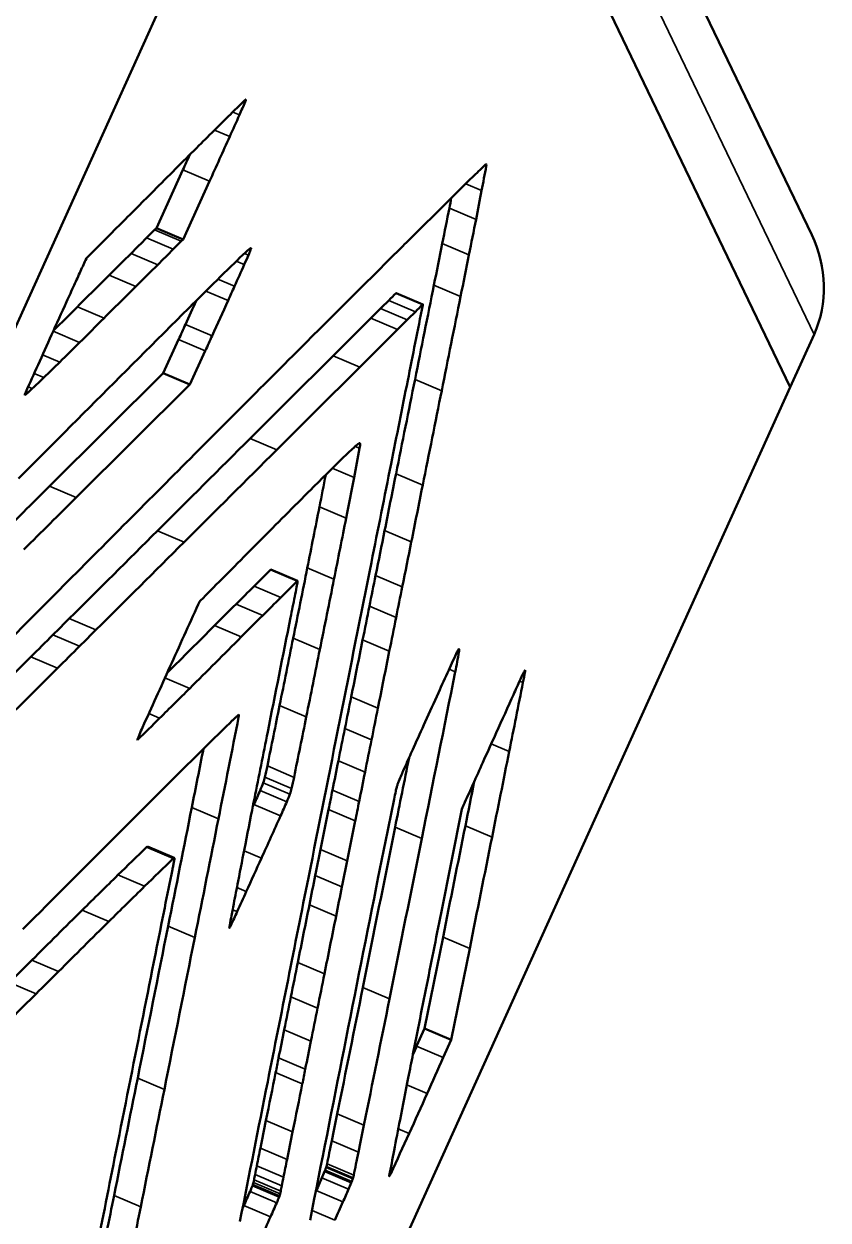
# Model space of a CAD drawing. Header units: inches. Extents: x -24.6 to 49, y -43 to 20.8.
# Drawn here: x 1.756 to 3.373, y -41.35 to -38.944 of the extents above; entities that cross this region are included whole.
import ezdxf

# ---------------------------------------------------------------- set-up
doc = ezdxf.new("R2010")
doc.units = ezdxf.units.IN
doc.header["$MEASUREMENT"] = 0
doc.layers.add('Visible (ANSI)', color=7, linetype='Continuous', lineweight=50)
doc.layers.add('Visible Narrow (ANSI)', color=7, linetype='Continuous', lineweight=35)

msp = doc.modelspace()

# ---------------------------------------------------------------- linework, layer by layer
at = {"layer": 'Visible (ANSI)'}
for p, q in [((2.516226251231459, -37.65230354666781), (3.340552672016716, -39.3687039097146)), ((1.116377282802846, -40.93009910607263), (2.466489739454992, -37.94588690633943)), ((2.466489739454992, -37.94588690633943), (3.29707383411534, -39.67531690599644)), ((2.466489739455007, -37.94588690633947), (3.297073834115353, -39.67531690599649)), ((2.075735849585266, -39.238123121419), (2.022891049395471, -39.35493938530109)), ((2.129372559652031, -39.26093648013156), (2.076527759462235, -39.37775274401366)), ((2.022891049395471, -39.35493938530109), (2.019054569181205, -39.3587235200474)), ((2.076527759462235, -39.37775274401366), (2.022891049395471, -39.35493938530109)), ((2.076527759462235, -39.37775274401366), (2.072691279247969, -39.38153687875996)), ((2.55846563715052, -39.50860609160689), (2.504828927083755, -39.48579273289434)), ((2.067231965052725, -39.57906817857977), (2.036431531733445, -39.64673417055278)), ((3.297073834115353, -39.67531690599649), (3.345292136138642, -39.56873789886316)), ((2.120868675119489, -39.60188153729233), (2.090068241800209, -39.66954752926534)), ((2.036431531733445, -39.64673417055278), (1.807513914663221, -39.87429727762622)), ((2.090068241800209, -39.66954752926534), (2.036431531733445, -39.64673417055278)), ((2.090068241800209, -39.66954752926534), (1.861150624729986, -39.89711063633878)), ((1.946961377463195, -42.65952910572965), (3.29707383411534, -39.67531690599644)), ((1.744911478821222, -39.85868267186364), (1.838136887706004, -39.76541000806102)), ((2.306599696229872, -40.0646256978393), (2.252962986163107, -40.04181233912674)), ((2.764130984300378, -40.24458322680731), (2.764049211584018, -40.24454844633124)), ((2.636904965310651, -40.52394859040663), (2.640313280667537, -40.51600580117143)), ((2.595118806352422, -40.73308736266885), (2.636904965310651, -40.52394859040663)), ((2.058537508205299, -40.62205566691644), (2.004900798138535, -40.59924230820388)), ((2.598977925833698, -40.78124769424762), (2.562029233703281, -40.96506013633564)), ((2.65261463590046, -40.80406105296017), (2.615665943770042, -40.9878734950482)), ((2.562029233703281, -40.96506013633564), (2.545976318948759, -41.00089359877755)), ((2.615665943770042, -40.9878734950482), (2.562029233703281, -40.96506013633564)), ((2.615665943770042, -40.9878734950482), (2.599613029015524, -41.02370695749011))]:
    msp.add_line(p, q, dxfattribs=at)
for centre, major_axis, ratio, start_param, end_param in [((2.073218454078942, -39.45106313031375), (0.1554231420366576, 0.3654168643960832), 0.1607873032649861, 0.3489214490424146, 0.3667825055342506), ((2.123415080512999, -39.31082177461373), (0.09349022096979877, 0.2198057699182487), 0.1607873032649861, 0.322785206346099, 0.348921449042372), ((2.076436698979679, -39.44015310059064), (0.1501973541678598, 0.3531304635937834), 0.1607873032649861, 0.3090628328775153, 0.3227867775077371), ((2.200739615129187, -39.10025659787029), (0.001676019518518361, 0.003940505828785544), 0.160787303264986, 4.652705962818188, 6.156903585541121), ((2.201274023458996, -39.09906809460158), (0.001161991563044444, 0.002731969691632261), 0.1607873032649859, 6.156903585544258, 6.592248140058499), ((-3.768982738260761, -55.94258075341669), (7.477213674128222, 17.57974996139907), 0.160787303264986, 0.3667825055342409, 0.371634471042233), ((2.108610940901272, -39.01304854189366), (-0.2916551712149253, -0.68571331626486), 0.1607873032649861, 1.471966018293713, 1.511113309228895), ((-7.05870644790164, -65.25533415893067), (11.61805844198677, 27.31533046243484), 0.160787303264986, 0.3716349949323892, 0.3751229940482617), ((2.045198708927759, -38.92347958262905), (-0.5201558502012591, -1.222943490184961), 0.1607873032649861, 1.435730416357156, 1.471966018293714), ((-10.70469079089721, -75.5978224004298), (16.22182031207309, 38.13927987529905), 0.160787303264986, 0.3751230658503912, 0.3780465688697783), ((0.3248319573443857, -35.5110475957246), (-7.690440086143192, -18.08106865734051), 0.1607873032649861, 1.430662479676625, 1.435730416357156), ((-25.57604150903304, -117.8560189582871), (35.04977235585084, 82.40586147107192), 0.160787303264986, 0.3780465688697792, 0.3796899011111536), ((0.2711952472776227, -35.48823423701204), (-7.690440086143191, -18.08106865734051), 0.160787303264986, 1.430662479676624, 1.432389135904671), ((-49.80444911494139, -186.7701656003849), (65.77036458453948, 154.6333453418484), 0.160787303264986, 0.379689901111151, 0.3806263793494633), ((0.07651575105663176, -46.55547187916508), (3.245856719450939, 7.631365375569181), 0.160787303264986, 0.3598444874872939, 0.3702164563280617), ((-5.226509719351226, -53.05445912033563), (-7.685270387530105, -18.06891412853326), 0.160787303264986, 2.503298940553035, 2.507467334616727), ((2.635813533581206, -39.36011185307304), (0.05803882359051912, 0.1364556439393227), 0.160787303264986, 0.326898465493815, 0.3598444874872548), ((2.650509451449031, -39.31956137993562), (0.04023972302251611, 0.09460800507807661), 0.160787303264986, 0.2835263041415743, 0.3268984654937324), ((2.648387373013949, -39.32527992709566), (0.04272364960926865, 0.1004479890909278), 0.1607873032649859, 0.2496056273977585, 0.2835263041416773), ((2.684477116905739, -39.22974304989926), (0.001507837506187141, 0.003545091460059151), 0.160787303264986, 6.151028253053802, 6.532790934579321), ((2.677539141309842, -39.24513330934146), (0.008171958992451702, 0.01921317245208418), 0.160787303264986, 5.649059988201238, 6.151028253054044), ((-11.54101494933962, -79.41571579029764), (17.85044086775971, 41.96834554049871), 0.160787303264986, 0.3702167692448768, 0.3731504070908711), ((-233.73082873133, -710.2128153663483), (299.1814677939765, 703.4084655225115), 0.160787303264986, 0.3806268403559976, 0.3809308403553819), ((-19.24504716489204, -101.2441954745865), (27.5609222617482, 64.7987530092325), 0.160787303264986, 0.3731504070908702, 0.3756221242372879), ((-0.07890501404403528, -44.08224456219792), (-2.679590865164486, -6.300012205272534), 0.160787303264986, 2.489215872471373, 2.503298940553041), ((-3.222122954130034, -49.4011743355831), (-5.696360694550728, -13.39276916034023), 0.160787303264986, 2.481202641364046, 2.489215872471295), ((-0.1325417241107998, -44.05943120348536), (-2.679590865164486, -6.300012205272534), 0.1607873032649861, 2.489215872471323, 2.494094289155983), ((-52.85816615949957, -196.6219079184619), (70.02321358859037, 164.6322600944774), 0.160787303264986, 0.3756221242372852, 0.3768520810687459), ((-3.168486244063269, -49.42398769429566), (-5.696360694550731, -13.39276916034023), 0.160787303264986, 2.481202641364057, 2.489215872471306), ((-20234.90349868198, -57642.53305623277), (25688.66671005534, 60396.8747298293), 0.160787303264986, 0.3809306275234405, 0.3809346274791974), ((-2.865998559930635, -53.19668335361032), (6.155091145390696, 14.47129479527754), 0.160787303264986, 0.3727487830710823, 0.3764493618850122), ((-51.70702179906477, -191.8515190193336), (67.90065166349792, 159.6418840604447), 0.160787303264986, 0.3764493618850149, 0.3770853093153875), ((-2.812361849863869, -53.21949671232287), (6.155091145390693, 14.47129479527753), 0.1607873032649861, 0.3727487830710826, 0.3764493618850123), ((-142.0705449362968, -288.3475870109334), (-141.6030542084679, -332.9243211770895), 0.160787303264986, 2.480826696204371, 2.481202641364035), ((3.121767783479278, -39.45879161959974), (0.1945757276427231, -0.1569920182878078), 0.9318890906226311, 0.2373984016778667, 1.098660294519471), ((-90.43894030076429, -301.8489069574699), (116.8944387932303, 274.8316546006223), 0.160787303264986, 0.3770850423886571, 0.3776090423856615), ((-51.653385088998, -191.8743323780462), (67.90065166349792, 159.6418840604447), 0.1607873032649861, 0.3764493618850144, 0.3770853093153868), ((1.749196921673062, -40.65404527602328), (0.5489529190950686, 1.290648559591497), 0.1607873032649861, 0.3097539402117313, 0.369273543836294), ((2.170741916331521, -39.3780767824039), (-0.1127612839954386, -0.2651141540631766), 0.1607873032649861, 1.448316948547133, 1.521053213902522), ((2.199103093532384, -39.40208248671631), (-0.02625165808069267, -0.06172052922969663), 0.1607873032649861, 1.521053213902444, 1.688439856213551), ((2.152193139498216, -39.55254772871675), (0.0675773517194041, 0.1588817704101728), 0.1607873032649861, 0.273078021040738, 0.3097539402117091), ((2.170962801961794, -39.50224732974029), (0.04577731577923906, 0.1076274933920299), 0.1607873032649861, 0.2239761792237278, 0.2730780210406127), ((2.168095502668546, -39.50973891139717), (0.04899523019629325, 0.1151931633480365), 0.160787303264986, 0.1859710678791195, 0.2239779593009512), ((2.211158241451668, -39.39923792742476), (0.001788506062810954, 0.004204974039655041), 0.160787303264986, 4.830032509803903, 6.015710357451889), ((2.211371537243592, -39.39879203556482), (0.001588106542459063, 0.003733812773746549), 0.160787303264986, 6.015709904610496, 6.469156375060885), ((-79.82147176898901, -273.1862881900132), (104.1231209496404, 244.8048847164457), 0.160787303264986, 0.3768520810687441, 0.3796979342567219), ((-142.01690822623, -288.3704003696459), (-141.6030542084681, -332.9243211770897), 0.160787303264986, 2.480826696204369, 2.481202641364035), ((19.89420141144578, -83.92351745167682), (83.81184496553344, 197.0508457442745), 0.1607873032649861, 1.411783856539465, 1.411917071630692), ((1.880407308927567, -39.42043225506125), (0.002276175871954614, 0.005351539282016971), 0.1607873032649861, 0.3804360701173657, 0.6608818666826375), ((-90.3853035906975, -301.8717203161824), (116.8944387932303, 274.8316546006223), 0.1607873032649861, 0.3770850423886563, 0.3776090423856615), ((-8.101332405479164, -68.5009175481648), (12.92173754017094, 30.38042309918529), 0.1607873032649859, 0.3692735438362895, 0.375289547560973), ((1.597663262676897, -38.36605006131141), (-2.37768559733271, -5.590199786928279), 0.1607873032649861, 1.440380641575759, 1.448316948547125), ((2.73577086649773, -41.5782944784067), (4.025876920595512, 9.465278474563318), 0.1607873032649861, 1.411916878740007, 1.414960878147636), ((-388.2327368880174, -1147.835006320089), (493.7668208140792, 1160.899985937408), 0.1607873032649861, 0.3776075742266295, 0.3777875742265092), ((3.579548439563981, -43.60320905284343), (7.8921128615791, 18.55522348568946), 0.1607873032649861, 1.414961066491192, 1.416801066361415), ((-388.1791001779505, -1147.857819678802), (493.7668208140789, 1160.899985937408), 0.1607873032649861, 0.3776075742266294, 0.3777875742265092), ((-24.28450610064758, -114.4119112406601), (33.35922386864421, 78.4311964423667), 0.1607873032649861, 0.3752899057072137, 0.3791979044637674), ((1.803364821016186, -38.75697391488683), (-1.537305463836184, -3.614373862558323), 0.1607873032649861, 1.432305173097118, 1.440380641575759), ((-2804.227630954043, -4868.690084614649), (-2747.659754713397, -6460.049635065446), 0.160787303264986, 2.480783195293217, 2.480827195291003), ((2.38669504820235, -40.78851841516796), (2.474188106068384, 5.817087775978385), 0.1607873032649861, 1.416800610049124, 1.428508532860397), ((1.290141470044889, -37.79309935956625), (-3.482049916268062, -8.186681503152316), 0.1607873032649861, 1.42347113402592, 1.429385387749686), ((1.343778180111653, -37.8159127182788), (-3.482049916268062, -8.186681503152315), 0.1607873032649862, 1.42347113402592, 1.43228488374807), ((-1.190165214678763, -49.91360541599045), (4.629080531519493, 10.88347636458054), 0.1607873032649859, 0.3709073663845093, 0.3758993810412153), ((-48.47680325493383, -183.718292698677), (64.11076480987941, 150.7314441329172), 0.1607873032649861, 0.3705833676285088, 0.3709073663845091), ((2.504185853435124, -39.48730466961869), (0.0006430736486328387, 0.001511936724350406), 0.1607873032649859, 1.957361312728508e-12, 0.3705833676347644), ((-2804.173994243976, -4868.712897973362), (-2747.659754713397, -6460.049635065445), 0.160787303264986, 2.480783195293212, 2.480827195290999), ((20.57469281741004, 13.6476691706768), (-23.68375399604118, -55.68310490287455), 0.1607873032649861, 0.3749752015124734, 0.3777872624020633), ((-4.685967301561943, -59.83460530694416), (9.046309360361409, 21.26886612574425), 0.1607873032649861, 0.3758982941106506, 0.3789222935353632), ((-1.136528504611999, -49.936418774703), (4.629080531519493, 10.88347636458054), 0.1607873032649859, 0.3709073663845093, 0.3758993810412153), ((-24802.82946666348, -42785.32924259682), (24262.55834321125, 57043.937446022), 0.160787303264986, 5.625111827658846, 5.625115827659056), ((-48.42316654486707, -183.7411060573895), (64.11076480987944, 150.7314441329172), 0.160787303264986, 0.370583367628508, 0.3709073663845083), ((2.557822563501888, -39.51011802833124), (0.0006430736486328189, 0.001511936724350414), 0.160787303264986, 5.776426386608552, 6.653768674805731), ((2.55424307343521, -39.5168100158199), (0.004026984402613639, 0.009467882286332501), 0.160787303264986, 5.625115827777946, 5.776426386618063), ((20.6283295274768, 13.62485581196424), (-23.68375399604118, -55.68310490287455), 0.1607873032649861, 0.3749105959605039, 0.3777872624020606), ((1.652377833869742, -38.5973162026707), (-1.887103345731364, -4.436787072711935), 0.1607873032649859, 1.416484424221055, 1.423491874118815), ((76.51758163081102, 171.0316555273908), (-93.84395978600135, -220.6374486974709), 0.160787303264986, 0.3778000358076632, 0.3789206953750712), ((-4.632330591495179, -59.85741866565671), (9.04630936036141, 21.26886612574425), 0.160787303264986, 0.3758982941106503, 0.3789222935353634), ((2.194546312098736, -40.38126177022836), (1.647386819763905, 3.873187211616019), 0.1607873032649861, 1.428508532860397, 1.444388027142668), ((-415.6329067152006, -1227.220607921503), (529.3494053706319, 1244.558547367709), 0.1607873032649861, 0.379198482574358, 0.3797184825716258), ((1.706014543936506, -38.62012956138327), (-1.887103345731364, -4.436787072711935), 0.1607873032649861, 1.416484424221055, 1.423491874118815), ((76.57121834087778, 171.0088421686783), (-93.84395978600138, -220.6374486974708), 0.160787303264986, 0.3778000358076667, 0.3789206953750748), ((10.49703221019681, -15.11078076027024), (-10.89349358040715, -25.61179895290224), 0.1607873032649861, 0.3697715931111283, 0.3749105959605057), ((7.651287736688469, -23.1578824848783), (-7.317491809072194, -17.20422632740574), 0.1607873032649861, 0.3636242351181203, 0.3697715931111327), ((-185.5024946710192, -573.7818804896402), (238.1231653943569, 559.8536955195062), 0.1607873032649859, 0.3796979755342349, 0.3812299754595339), ((1345.968615263865, 3777.757373272851), (-1700.677863658268, -3998.480304427633), 0.160787303264986, 0.3776640722044835, 0.3778000358076676), ((3.601823342436511, -42.95857055892095), (7.300454351356605, 17.16416939447973), 0.1607873032649861, 1.444388027142668, 1.447632136443104), ((1346.022251973932, 3777.734559914138), (-1700.677863658268, -3998.480304427633), 0.160787303264986, 0.3776640722044835, 0.3778000358076676), ((3.53078370298336, -34.76795541165069), (-2.167910091773353, -5.096994550796051), 0.160787303264986, 0.3484120554119681, 0.3636242351181229), ((-513.0495850588023, -928.1277613630878), (504.2954415243615, 1185.65392872837), 0.1607873032649861, 5.624900687353637, 5.625112687353447), ((-2374.262632255384, -4128.940050454664), (-2326.749192386726, -5470.442708702313), 0.160787303264986, 2.480732055173803, 2.4807840551738), ((1.758850350665128, -39.68864569420554), (-0.0009473884994652054, -0.002227414336777688), 0.160787303264986, 5.357433826524268, 6.526683388111124), ((1.760543477120051, -39.68623697197075), (0.00282175360492678, 0.006634252408611361), 0.160787303264986, 1.447632136445096, 2.215841172942422), ((1.822294816539527, -39.52122349961522), (-0.07309599008262235, -0.171856694864779), 0.160787303264986, 0.2434980809315199, 0.2959704453409016), ((1.877600333430028, -39.37118787070224), (-0.1384488095445864, -0.3255083457984717), 0.1607873032649859, 0.2959704453408563, 0.3409325684920512), ((3.07054568222436, -36.05341250713541), (-1.600314071890205, -3.762514015198089), 0.160787303264986, 0.3409325684920379, 0.3484120554119574), ((-2374.208995545317, -4128.962863813376), (-2326.749192386726, -5470.442708702313), 0.160787303264986, 2.480732055173803, 2.4807840551738), ((1192.883537515612, 3342.852962688137), (-1506.932142329806, -3542.962850268166), 0.160787303264986, 0.3774927046060164, 0.3776647046059107), ((1.367813096498579, -42.70752233971808), (1.279486076669409, 3.008212188019649), 0.160787303264986, 0.3238680951228687, 0.3353360737708524), ((2.394770508477301, -39.87861638627074), (0.03876369210197917, 0.09113769439160846), 0.160787303264986, 0.1805092355407023, 0.3238680951229727), ((2.417835594670898, -39.81964251484561), (0.01358029741378717, 0.03192876963806277), 0.160787303264986, 0.08730413257308367, 0.1805092355406828), ((2.4013447152125, -39.84652982854941), (0.03026770526806895, 0.05876761095548001), 0.1263904515627816, 6.238002490482704, 6.363744068614938), ((2.408583220053075, -39.83762109862396), (0.02209179976522525, 0.05194024579152274), 0.160787303264986, 5.650506661842213, 6.014030369599088), ((2.427268519791747, -39.79858888284519), (0.004539008695407534, 0.01067170759262594), 0.1607873032649859, 6.014030369598607, 6.212759547474644), ((1192.937174225678, 3342.830149329424), (-1506.932142329806, -3542.962850268166), 0.160787303264986, 0.3774927046060226, 0.3776647046059169), ((-1.974282055650216, -52.17153825613583), (5.488110009372404, 12.90314894427128), 0.160787303264986, 0.3695382041347219, 0.3763260831438568), ((1.668565433501275, -41.87182346254766), (0.9114153845586863, 2.142837595634468), 0.1607873032649861, 0.3518339675204158, 0.3695378519175678), ((1.596005151799953, -42.07488518459319), (1.001166865767271, 2.353853178052753), 0.160787303264986, 0.3353351234351507, 0.3518350298513608), ((-2.45020509447667, -48.33346692424123), (-4.73946515087726, -11.14300271924449), 0.1607873032649861, 2.50077401966951, 2.508914008257406), ((-1010.641077834866, -1785.494324132238), (991.0296473549389, 2330.019465020113), 0.1607873032649859, 5.624773502987012, 5.624901502986967), ((-8.172188655428114, -69.76550069345514), (13.32271922488903, 31.3231750471248), 0.1607873032649861, 0.3763260831438497, 0.3798259523120979), ((-1.453636250966642, -46.48279065821698), (-3.717478575038948, -8.740200117881386), 0.1607873032649859, 2.486595824912481, 2.497756995246952), ((-1.399999540899877, -46.50560401692955), (-3.71747857503895, -8.740200117881388), 0.160787303264986, 2.486595824912497, 2.500773850590885), ((-334.9525965977044, -620.4251142330725), (-330.3553718298807, -776.7017352023394), 0.1607873032649859, 2.480512995532827, 2.480732995532602), ((100.0833925370088, 239.1359530010594), (-124.2519587278386, -292.1299914441929), 0.1607873032649861, 0.3753628163651044, 0.3765388163313679), ((-1050.083601350025, -3035.2079447508), (1335.925260140134, 3140.906902479115), 0.160787303264986, 0.3812311544483746, 0.3815151542309803), ((-29.52062166437542, -130.4928842999786), (40.39499681597724, 94.97307080758085), 0.160787303264986, 0.3798259523121086, 0.3816180106000822), ((-334.8989598876377, -620.4479275917851), (-330.3553718298806, -776.7017352023394), 0.160787303264986, 2.480512995532823, 2.480732995532598), ((100.1370292470756, 239.1131396423468), (-124.2519587278386, -292.1299914441929), 0.1607873032649861, 0.3753628163651044, 0.3765388163313679), ((-15.55699153155856, -70.82983405659097), (-17.49932376614986, -41.14283070001152), 0.1607873032649859, 2.482102995321256, 2.486595824912444), ((-383.4879977284185, -1138.455414400617), (490.0052057673361, 1152.056016130635), 0.160787303264986, 0.3816189942014461, 0.3819069942007109), ((-15.5033548214918, -70.85264741530352), (-17.49932376614986, -41.14283070001152), 0.160787303264986, 2.482102995321254, 2.486595824912444), ((974.516962057977, 2722.550165738964), (-1230.608132709628, -2893.294777485647), 0.160787303264986, 0.3772932020384303, 0.3774932322031823), ((2921.544748888473, 4981.47365104652), (-2857.826049853836, -6719.062685534493), 0.160787303264986, 5.622105842892255, 5.622125907168014), ((974.5705987680437, 2722.527352380252), (-1230.608132709627, -2893.294777485647), 0.160787303264986, 0.3772932020384285, 0.3774932322031805), ((2921.59838559854, 4981.450837687808), (-2857.826049853836, -6719.062685534493), 0.160787303264986, 5.622105842892255, 5.622125907168014), ((-10.81664872265181, -77.049427117383), (16.51189710913262, 38.82128226070027), 0.1607873032649861, 0.3819063365682815, 0.3841223363486339), ((1364.755043429022, 2307.086042225688), (1332.627146702965, 3133.152675824945), 0.1607873032649859, 2.483182192567149, 2.483486192566565), ((-1284.946318553357, -3697.044140316798), (1629.196911785764, 3830.420741642982), 0.1607873032649859, 0.3777320838419715, 0.3777601398159368), ((2.241964388895523, -40.07096409669884), (0.01264112168021656, 0.02972066441524261), 0.160787303264986, 0.2890023348540421, 0.3777320838447613), ((2.251330152199486, -40.04565131097642), (0.00163283396362295, 0.003838971849673411), 0.1607873032649861, 8.735934917116838e-13, 0.2890023348540013), ((-40.78892842439024, -114.2747052840805), (-42.18983981112356, -99.19294367062109), 0.1607873032649859, 2.479963524121317, 2.482102995321226), ((-40.73529171432347, -114.2975186427931), (-42.18983981112358, -99.19294367062109), 0.160787303264986, 2.479963524121313, 2.482102995321224), ((783.3888519566156, 1303.327381702917), (-764.5381132963735, -1797.513011325982), 0.1607873032649861, 5.622125907168016, 5.622177666906689), ((-84.29882040489912, -287.1061799958695), (110.4077304846504, 259.5806914601766), 0.160787303264986, 0.387762436857745, 0.3880144368346663), ((-4.52692896977834, -59.11199842003629), (8.504233045878895, 19.9943852182944), 0.1607873032649861, 0.3841214835171556, 0.387761482512337), ((-79.7078409688327, -272.8380418939645), (103.6968629525482, 243.8027053840756), 0.160787303264986, 0.3777601398159298, 0.3782472603736073), ((-1284.89268184329, -3697.066953675511), (1629.196911785764, 3830.420741642982), 0.160787303264986, 0.3777320838419707, 0.3777601398159361), ((1.683247037197491, -41.16152992691612), (0.6036785124566082, 1.419314435640202), 0.1607873032649861, 5.626913993109818, 5.647505811202831), ((1.850703809847003, -40.86922098759619), (0.440958920610988, 1.036742816968301), 0.160787303264986, 5.647506724957803, 5.664922618034511), ((2.295601098962287, -40.0937774554114), (0.01264112168021656, 0.02972066441524262), 0.160787303264986, 0.2890023348540427, 0.3777320838447618), ((2.304966862266251, -40.06846466968898), (0.001632833963622936, 0.003838971849673417), 0.160787303264986, 5.664922618035369, 6.572187642037415), ((783.4424886666824, 1303.304568344205), (-764.5381132963735, -1797.513011325982), 0.1607873032649861, 5.622125907168016, 5.622177666906689), ((2.107849506090607, -40.11451493094094), (0.005127070679278347, 0.01205430585566922), 0.1607873032649861, 0.9373640281434366, 1.428932948191957), ((2.108880328482993, -40.10905527933244), (0.001538148464343069, 0.003616355849268112), 0.1607873032649861, 0.3880144368272944, 0.9373640281442732), ((-79.65420425876592, -272.860855252677), (103.6968629525482, 243.8027053840756), 0.160787303264986, 0.3777601398159298, 0.3782472603736073), ((-8.307253897186005, -58.39564591844523), (10.37020496741668, 24.3814899935836), 0.1607873032649861, 5.624320339277587, 5.626912338914942), ((26.13265976842967, -90.8370031749636), (103.1854261448473, 242.6002613197114), 0.1607873032649861, 1.428932948192092, 1.429460948257024), ((-157.4625675525128, -493.810871235139), (202.1566444385901, 475.2924574781822), 0.160787303264986, 0.3782471202815488, 0.3785431202809703), ((1005.347746797714, 1685.163002714749), (-981.8355609287519, -2308.403158794291), 0.1607873032649861, 5.622178637078095, 5.622222637078091), ((1.255042467827191, -41.58609219067289), (0.6398786629988104, 1.504424962479749), 0.160787303264986, 0.3815151542308968, 0.439891453494301), ((-83.47595761777198, -282.4858784971285), (107.9499629790873, 253.8022103181235), 0.1607873032649861, 0.3772932020384241, 0.3777175704461753), ((115.7419634092628, 282.7511006140962), (-143.8921228250651, -338.3061727167368), 0.1607873032649861, 0.3776250441644144, 0.3785427893304991), ((-157.408930842446, -493.8336845938516), (202.1566444385901, 475.2924574781822), 0.160787303264986, 0.3782471202815488, 0.3785431202809703), ((328.8829539878672, 522.3970159499099), (319.5214307288655, 751.2299506642885), 0.1607873032649861, 2.482727463865473, 2.483187526098698), ((1005.401383507781, 1685.140189356037), (-981.8355609287519, -2308.403158794291), 0.1607873032649861, 5.622178637078095, 5.622222637078091), ((-283.2892822047884, -850.161720264028), (360.8487993297285, 848.3951298646426), 0.1607873032649861, 0.3777175704461869, 0.3778893573624544), ((-83.42232090770523, -282.5086918558411), (107.9499629790873, 253.8022103181235), 0.160787303264986, 0.3772932020384232, 0.3777175704461749), ((115.7956001193296, 282.7282872553836), (-143.8921228250651, -338.3061727167368), 0.1607873032649861, 0.3775427766865675, 0.3785427893305009), ((-32.86815355137396, -100.653590534328), (-34.43391234502973, -80.95790699587097), 0.160787303264986, 2.477471437158737, 2.479963436836599), ((-283.2356454947216, -850.1845336227406), (360.8487993297286, 848.3951298646427), 0.160787303264986, 0.3777175704461863, 0.3778893573624541), ((-32.81451684130719, -100.6764038930406), (-34.43391234502973, -80.95790699587097), 0.1607873032649861, 2.477471437158737, 2.479963436836599), ((6212.254820612461, 10642.80904564096), (-6079.32717059812, -14293.16537555215), 0.160787303264986, 5.622222229377979, 5.622234229377957), ((2.628238773837664, -40.20880049872642), (0.003339048927528733, 0.007850470484471834), 0.1607873032649861, 0.7377236723872302, 1.397190472130657), ((2.628938754463886, -40.20613744738825), (0.001897981385575347, 0.004462362538234477), 0.1607873032649861, 0.01109762041084572, 0.7377236723873501), ((2.622420968409168, -40.22153771839618), (0.008443630369473825, 0.01985190167500889), 0.160787303264986, 6.054176627654275, 6.294282927590053), ((2.615438348822693, -40.2357602495789), (-0.01501416361360379, -0.03529994643859794), 0.1607873032649859, 2.532231303775792, 2.706107442802622), ((2.618716771554719, -40.22941383616701), (0.0119391152559174, 0.02807017026751262), 0.160787303264986, 5.84770009638642, 6.054176627654694), ((-240.8467315487332, -729.559590126714), (307.1155265362291, 722.0623084280198), 0.1607873032748044, 0.377866641774748, 0.3782783428288379), ((6212.308457322527, 10642.78623228224), (-6079.32717059812, -14293.16537555215), 0.160787303264986, 5.622222229377979, 5.622234229377957), ((3.158017388271524, -41.70698656500799), (2.657393300728202, 6.247823295132125), 0.1607873032649861, 1.397190472130742, 1.403313507857332), ((2.102190325208519, -41.14496743975509), (-0.510247545951426, -1.199647979471305), 0.1607873032649861, 2.481317936582972, 2.532231303775298), ((-240.7930948578662, -729.5824034772602), (307.1155265545456, 722.0623084202292), 0.160787303264986, 0.3778666417788393, 0.378278342832929), ((11.50640361140141, -60.10645279581448), (40.51778009713414, 95.26174777687051), 0.1607873032649861, 1.429460690577149, 1.430764690031625), ((-571.3779930085145, -1028.122435407438), (-561.8203831891661, -1320.901379862469), 0.1607873032649861, 2.480937844432214, 2.481317936582688), ((2.832866962753565, -40.83828592882809), (1.079285150917504, 2.537517839811194), 0.1607873032649861, 1.403313507857331, 1.421715548737485), ((2.824839506726483, -40.44615585956056), (0.3365037905873129, 0.7911573424812773), 0.1607873032649861, 1.393369173213451, 1.416136906110769), ((2.759999002176883, -40.25612955431225), (0.005001995741568114, 0.01176024095031665), 0.1607873032649861, 0.9297556078513658, 1.393369173213582), ((2.465257790218604, -40.77682485999907), (-0.2880627649245612, -0.6772671748147225), 0.160787303264986, 2.483666599457488, 2.5341999246745), ((2.758761301767111, -40.25696799669571), (-0.006575615499171082, -0.01365367405088096), 0.1016363062328838, 3.677917638218821, 4.088764640812617), ((2.763159735073828, -40.24675322046033), (0.0009366278887362094, 0.002202114959992156), 0.1607873032649861, 6.167451150367103, 6.917235382279161), ((2.756437462571308, -40.26044683087551), (-0.007242694803108104, -0.01702837035751877), 0.160787303264986, 2.53419992467459, 2.640270944313507), ((2.757438012123725, -40.25857116795676), (0.006297552353737957, 0.01480623673101614), 0.1607873032649861, 5.781863597896391, 5.899654348260682), ((2.758691800963318, -40.25608409483783), (0.005124478499408467, 0.01204821135630709), 0.1607873032649861, 5.899654348261241, 6.041508065650688), ((-127.4356892695165, -264.6470739904372), (-127.3407272445229, -299.3920252148379), 0.160787303264986, 2.482970849687037, 2.483667175754771), ((2.937512011067872, -40.7136430477122), (0.8498776350176772, 1.998155592783417), 0.1607873032649861, 1.416137886791248, 1.431929929188543), ((16.87028533388649, 1.707473486688228), (-18.70471602435052, -43.97684018912225), 0.1607873032649861, 0.3730423457839134, 0.3775427766865622), ((-364.8425658563494, -672.1082850876398), (-359.5384027038712, -845.3142435830548), 0.160787303264986, 2.480527816447584, 2.480639816447912), ((3.224589135295201, -41.72187401015353), (2.817905404502939, 6.625204867080711), 0.1607873032649861, 1.421715548737486, 1.430703156889695), ((8.512367783198052, -52.16441973042683), (24.47525044882051, 57.54399992896422), 0.1607873032649862, 1.431929929188544, 1.433317943380835), ((-83.87021844572378, -188.2322987426638), (-84.41322633183093, -198.464759337177), 0.160787303264986, 2.476555905848429, 2.477471905283195), ((-364.7889291462826, -672.1310984463524), (-359.5384027038713, -845.3142435830548), 0.160787303264986, 2.480527816447596, 2.480639816447926), ((115.7427842598263, 281.8333911919365), (-143.315548856082, -336.9505840374877), 0.160787303264986, 0.3726104149973084, 0.3730423457839187), ((-1.718843655048753, -51.29573136048465), (4.85164307907059, 11.40674533979496), 0.160787303264986, 0.3601297534509129, 0.3736778100543532), ((-397.4300618319832, -730.2191817482934), (-390.5057266749587, -918.1218208586636), 0.1607873032649861, 2.486279476124027, 2.486615672439543), ((1.060867476954171, -43.47939673732728), (1.388413203616736, 3.264311818069453), 0.1607873032649861, 0.355117243427209, 0.3601297534509058), ((1.586036753884644, -42.00693094460454), (0.7369718385555953, 1.732701674051125), 0.160787303264986, 0.347066933784097, 0.3551172434272161), ((-0.8920951931227589, -48.9231122534025), (3.789647930575686, 8.909878193232377), 0.160787303264986, 0.3456322777195782, 0.347068491442224), ((2.178835696804489, -40.35445899772865), (0.008939924185033938, 0.02101874290292829), 0.160787303264986, 5.628208326026582, 6.175489876115763), ((-83.81658173565702, -188.2551121013764), (-84.41322633183093, -198.464759337177), 0.1607873032649861, 2.476555905848427, 2.477471905283195), ((3.288360720130215, -41.85434381415166), (3.089632676173121, 7.264065504457367), 0.1607873032649861, 1.430703156889696, 1.437899557849779), ((2.012259216482454, -40.37654606865412), (0.05604873080394156, 0.1317767173882373), 0.1607873032649861, 1.618674563020573, 1.644302439768914), ((2.002436329066595, -40.37543602211341), (0.03296079083454855, 0.07749443665175125), 0.1607873032649862, 1.430764690031631, 1.618674563020581), ((44.23498361397123, 31.97409430584663), (41.07397988593134, 96.56943452246078), 0.1607873032649861, 2.483187526098705, 2.485275041770571), ((-406.8492822009206, -744.369664805933), (-400.6637382106566, -942.0044208063492), 0.1607873032649859, 2.480423520436439, 2.480527520436416), ((1.985653886828528, -40.38183394964165), (-0.001224165509195318, -0.002878147462534775), 0.1607873032649861, 5.211047914595317, 6.655795722169837), ((2.00885379787551, -40.3755302514758), (0.04747308202121672, 0.111614425934843), 0.1607873032649861, 1.68112411467037, 1.70623264299601), ((2.002572121851986, -40.37681102684567), (0.03454341457126902, 0.08121535874747622), 0.1607873032649861, 1.644300231482166, 1.681124114670403), ((-20.26720801633936, -103.8667098238323), (28.24193184731956, 66.39988128474035), 0.160787303264986, 0.3736784668840478, 0.3773584658458065), ((-406.7956454908538, -744.3924781646456), (-400.6637382106566, -942.0044208063492), 0.1607873032649859, 2.480423520436439, 2.480527520436416), ((4.612358552760463, -44.25520095017436), (8.048353351714718, 18.92256202516898), 0.1607873032649861, 1.433317943380835, 1.435989886513831), ((-397.4836985420499, -730.1963683895808), (-390.5057266749585, -918.1218208586633), 0.160787303264986, 2.486279476124034, 2.486473238296373), ((-571.4316297185812, -1028.099622048725), (-561.8203831891666, -1320.901379862471), 0.1607873032649859, 2.480937844432216, 2.481096214249671), ((2.675027716424951, -40.66179846663363), (0.5571803468875814, 1.309992145280146), 0.1607873032649861, 1.43789930670491, 1.463474958171004), ((-60.70182024457186, -149.6851267715515), (-62.05619922650897, -145.9009349607675), 0.1607873032649861, 2.481198587217412, 2.482970849687021), ((1.98202417064278, -40.88957029883125), (-0.2584724709253304, -0.6076971461300209), 0.1607873032649861, 2.422299109640587, 2.476555905848413), ((-364.3299462373877, -671.2312439852992), (-359.0351000188039, -844.1309237337099), 0.160787303264986, 2.480320467562851, 2.480424730995223), ((2.599841261823205, -40.546614525907), (0.2774049440936412, 0.6522094683606433), 0.1607873032649861, 1.463474526602578, 1.498285561272009), ((3.778999448721662, -42.60613110353896), (4.578921191292205, 10.76554625079023), 0.1607873032649861, 1.435989841617267, 1.440064435558266), ((-49.82148762968336, -187.813595884741), (65.635892104281, 154.317185782598), 0.1607873032649861, 0.3773596253771876, 0.3797436250949788), ((2.224330176704734, -40.48072144980529), (-0.02064697107423319, -0.04854329497111468), 0.1607873032649862, 1.527447829354572, 1.845180961575274), ((2.231540600393325, -40.47524389477682), (-0.009289146898065417, -0.02183980382795837), 0.1607873032649861, 1.845180961577933, 2.422299109640472), ((2.035660880709548, -40.91238365754381), (-0.2584724709253305, -0.6076971461300208), 0.1607873032649861, 2.422299109640594, 2.476555905848418), ((-364.276309527321, -671.2540573440118), (-359.0351000188039, -844.1309237337099), 0.160787303264986, 2.480320467562851, 2.480424730995223), ((2.513774609045613, -40.46676827095476), (0.007759946036273418, 0.01824448477427459), 0.160787303264986, 1.677118819717478, 2.03338230668065), ((2.524467541745805, -40.46478003369484), (0.02994370869292062, 0.07040094541632716), 0.1607873032649861, 1.498285561272024, 1.677118819716705), ((-60.75545695463861, -149.662313412839), (-62.05619922650897, -145.9009349607675), 0.160787303264986, 2.48119858721742, 2.482119188571643), ((2.18645708568346, -40.45098363616731), (-0.1339246370797529, -0.3148715198121802), 0.1607873032649861, 1.435691972804591, 1.527447829354532), ((2.2779668867715, -40.50353480851785), (-0.02064697107423319, -0.04854329497111468), 0.1607873032649862, 1.527447829354572, 1.845180961575274), ((2.285177310460089, -40.49805725348939), (-0.009289146898065417, -0.02183980382795837), 0.1607873032649861, 1.845180961577933, 2.422299109640472), ((-75.33154483740621, -174.145829355367), (-76.08255528865074, -178.8784374354101), 0.1607873032649861, 2.479993710706299, 2.480320467562848), ((3.092102643280738, -39.49495778926133), (0.5817422734997323, 1.367739930381622), 0.160787303264986, 2.449016689833545, 2.466003516658413), ((2.540445707803232, -40.42627309825574), (0.03607849942582532, 0.08482451171390497), 0.1607873032649861, 2.319934188485874, 2.449016689833346), ((2.515826880000468, -40.46440010288757), (0.01037576301002233, 0.02439455756173561), 0.160787303264986, 2.033382306681871, 2.319934188485567), ((5.474967538581771, -45.83862709163996), (11.51701459087667, 27.07776527905665), 0.1607873032649861, 1.440064435558266, 1.44146499500784), ((19.20407644912165, -11.20436871301037), (16.60390584721324, 39.03760490175364), 0.1607873032649861, 2.485274511740242, 2.488818228116084), ((0.619611540378406, -37.34199636327499), (-6.665414925838369, -15.6711220104162), 0.160787303264986, 1.435342357335884, 1.43569287365819), ((2.240093795750226, -40.47379699487986), (-0.1339246370797529, -0.3148715198121802), 0.1607873032649861, 1.435691972804591, 1.527447829354532), ((-75.27790812733946, -174.1686427140795), (-76.08255528865074, -178.8784374354101), 0.1607873032649861, 2.479993710706299, 2.480320467562848), ((8.151441550048885, -30.86595852578543), (5.557774676650515, 13.06693822263927), 0.160787303264986, 2.466003516658496, 2.483799518259751), ((2.648664143612733, -40.52084366501139), (0.02332040123718882, 0.05482882268936621), 0.1607873032649861, 1.441464995007859, 1.550933586509315), ((-38.6215830683975, -110.795775228247), (-39.79092833641943, -93.55283951648308), 0.160787303264986, 2.482441403730189, 2.486279476124036), ((0.6732482504451699, -37.36480972198756), (-6.665414925838369, -15.6711220104162), 0.1607873032649862, 1.430156007557797, 1.43569287365819), ((1640.571417948079, 2776.691790581621), (-1604.093418285922, -3771.399673352287), 0.1607873032649859, 5.621586498069914, 5.621618528686829), ((-38.56794635833074, -110.8185885869595), (-39.79092833641943, -93.55283951648308), 0.160787303264986, 2.482441403730181, 2.486279476124029), ((1640.625054658145, 2776.668977222908), (-1604.093418285922, -3771.399673352287), 0.1607873032649859, 5.621586498069914, 5.621618528686829), ((-123.5275023818953, -257.413705030853), (-123.3700314618422, -290.0564836515639), 0.160787303264986, 2.479274264636405, 2.480937844432212), ((-172.9984034438254, -342.822491208531), (-171.9212345697059, -404.2056905833582), 0.160787303264986, 2.480370204153985, 2.481198587217413), ((-352.5251908192817, -1048.837568135221), (449.4704201120672, 1056.754286420254), 0.1607873032649861, 0.3797441405068867, 0.3803201405027048), ((-123.4738656718285, -257.4365183895655), (-123.3700314618423, -290.056483651564), 0.160787303264986, 2.479274264636405, 2.480937844432212), ((-172.9447667337586, -342.8453045672435), (-171.9212345697059, -404.2056905833582), 0.160787303264986, 2.480370204153985, 2.481198587217413), ((-45.66519403694516, -175.1356996944867), (59.72480951298019, 140.4195818775761), 0.1607873032649861, 0.3664963927187127, 0.367844392420508), ((1.993338067918025, -40.62642755594543), (0.01156273022051123, 0.02718524774155255), 0.160787303264986, 3.145944467201736e-13, 0.3664963927184428), ((9.79308609971064, -27.47179076436735), (7.413606928319472, 17.43020352125236), 0.160787303264986, 2.488818228116095, 2.495291912136148), ((317.3229219132187, 501.059235667631), (-308.4092607662831, -725.1040195375061), 0.1607873032649861, 5.62161852868683, 5.621726369442579), ((-45.6115573268784, -175.1585130531992), (59.72480951298019, 140.4195818775761), 0.1607873032649861, 0.3664963927187133, 0.3678443924205079), ((1.518815274629776, -41.56494784465883), (0.5253009553163995, 1.235040196978595), 0.1607873032649861, 5.617779497428038, 5.628303473145092), ((2.04697477798479, -40.64924091465799), (0.01156273022051123, 0.02718524774155255), 0.1607873032649859, 6.142834591969773, 6.649681699897697), ((1.75738402309098, -41.15307208126796), (0.2921788663173622, 0.6869445809254784), 0.160787303264986, 5.628303763279309, 5.644631672593303), ((1.253886998825194, -42.03053079349095), (0.781830321653594, 1.838168890968983), 0.160787303264986, 5.644630680482054, 5.649902680236857), ((2.057770090874841, -40.62537955613097), (0.001212969987556862, 0.002851825562470253), 0.160787303264986, 5.64990268023648, 6.142834591972608), ((1.100567042893771, -38.25692577806889), (-4.840194202579419, -11.37982777466638), 0.1607873032649861, 1.424149209647341, 1.430156007557798), ((317.3765586232855, 501.0364223089184), (-308.4092607662831, -725.1040195375061), 0.1607873032649861, 5.62161852868683, 5.621726369442579), ((-9.575362179585516, -73.19715361591332), (14.45201913445788, 33.97828307357364), 0.1607873032649861, 0.367844790921304, 0.3748097512507845), ((9.265291301013022, -28.27305676852253), (7.068891203057938, 16.61973901910392), 0.160787303264986, 2.476185721880848, 2.483077715060519), ((257.6147902356497, 399.2511012831575), (249.7026459500397, 587.0783251373452), 0.160787303264986, 2.483488078756356, 2.484538765375621), ((456.6931456943495, 740.7536558648951), (-444.8717702358105, -1045.942355865918), 0.1607873032649861, 5.621726121144338, 5.621810172839034), ((112.1990766933505, 148.4627291486638), (107.3198871863243, 252.3208329794074), 0.1607873032649861, 2.483799551798739, 2.485863551615575), ((-9.52172546951875, -73.21996697462588), (14.45201913445787, 33.97828307357364), 0.1607873032649862, 0.3678447909213043, 0.3748097512507844), ((8.242950048967286, -30.16131249680801), (5.902723667137546, 13.87795115693337), 0.160787303264986, 2.495291912136185, 2.500287479291972), ((456.7467824044163, 740.7308425061826), (-444.8717702358105, -1045.942355865918), 0.1607873032649861, 5.621726121144338, 5.621810172839034), ((2.042610479086342, -40.33497146891286), (-0.7056877499721355, -1.659149348407361), 0.1607873032649861, 1.399257082719253, 1.424148761406901), ((-40.5488463551788, -161.0427498660941), (53.5509331999614, 125.9041210915597), 0.160787303264986, 0.374809751250797, 0.3774381639419753), ((469.671110133098, 764.9134793002012), (457.4609588638584, 1075.540919975883), 0.160787303264986, 2.483076405891978, 2.483424405890776), ((2.037576285836392, -40.32100903977767), (-0.730633628853836, -1.717799847432824), 0.1607873032649862, 1.382661937969291, 1.399257845941915), ((3.18000207814016, -38.97082589448782), (0.9751276013809707, 2.29263200970837), 0.160787303264986, 2.500287479292034, 2.519190480723825), ((6284.756428222564, 10764.58346506917), (-6151.193419467154, -14462.13081386144), 0.1607873032649861, 5.621810172839036, 5.621822169100423), ((740.8308642589118, 1231.196928984574), (722.1498895342071, 1697.853645214021), 0.160787303264986, 2.48320916306486, 2.483345163064389), ((-40.49520964511202, -161.0655632248066), (53.5509331999614, 125.9041210915597), 0.160787303264986, 0.374809751250797, 0.3774381639419753), ((-103.4936446143894, -222.5160307228614), (-103.2643446789775, -242.7858074546365), 0.1607873032649859, 2.480558687037943, 2.48244268689392), ((4.263301916226533, -37.06563626359998), (2.023955904400178, 4.758542457514988), 0.160787303264986, 2.519190480723852, 2.52583525916295), ((2.171623359512751, -40.75563816623281), (-0.003427872819067736, -0.008059305201775297), 0.1607873032649861, 0.6450469049304299, 1.382661937969433), ((6284.810064932631, 10764.56065171046), (-6151.193419467154, -14462.13081386144), 0.1607873032649861, 5.621810172839036, 5.621822169100423), ((-103.4400079043226, -222.538844081574), (-103.2643446789775, -242.7858074546365), 0.160787303264986, 2.480558687037941, 2.482442686893918), ((2.170283112070587, -40.76026837257439), (-0.001083910849566324, -0.002548393364998393), 0.1607873032649861, 5.66742791274546, 6.928232212110099), ((124.0447066391563, 306.4953272888458), (-154.7180654214055, -363.7591518924739), 0.1607873032649861, 0.3770337995151927, 0.3774381639419584), ((124.0983433492231, 306.4725139301332), (-154.7180654214054, -363.7591518924738), 0.1607873032649861, 0.3770337995151936, 0.3774381639419584), ((-445.8182744567959, -811.5791353470584), (-438.7627913295968, -1031.57947600565), 0.160787303264986, 2.480129283571216, 2.480229283571237), ((-445.7646377467291, -811.601948705771), (-438.7627913295968, -1031.57947600565), 0.160787303264986, 2.480129283571216, 2.480229283571237), ((2248.967947405417, 6340.851498172456), (-2842.438995817345, -6682.886032787495), 0.1607873032649861, 0.3769858320521244, 0.37703379951519), ((-382.859105598321, -703.2990810727233), (-377.117271139292, -886.6440925304358), 0.1607873032649859, 2.480015693107923, 2.480127693104812), ((-46.13931997198851, -124.3853277303394), (-47.57625603055982, -111.8569993540036), 0.160787303264986, 2.475886206339252, 2.479274205528968), ((61.40618386519701, 60.50156767451494), (57.55725267176345, 135.3234178576012), 0.160787303264986, 2.483344912522544, 2.484208912514397), ((-382.8054688882543, -703.3218944314359), (-377.117271139292, -886.6440925304358), 0.1607873032649859, 2.480015693107923, 2.480127693104812), ((-46.08568326192176, -124.408141089052), (-47.57625603055984, -111.8569993540036), 0.1607873032649861, 2.475886206339272, 2.47927420552899), ((267.0953142685768, 415.8449674403319), (259.3123711555488, 609.6718437491149), 0.160787303264986, 2.483422924722898, 2.484050924718341), ((-350.9225818092164, -648.3767943600667), (-345.8460201422609, -813.121949461276), 0.1607873032649861, 2.479910687266157, 2.480014687267747), ((22.80670888827288, -6.041454414584167), (19.8103750874623, 46.57636599099924), 0.160787303264986, 2.484208671801888, 2.485892671702171), ((-350.8689450991496, -648.3996077187793), (-345.8460201422609, -813.121949461276), 0.160787303264986, 2.479910687266157, 2.480014687267747), ((-29.51195647440612, -95.6739380634156), (-31.11942598012824, -73.16518579184232), 0.160787303264986, 2.479301253397583, 2.479909707815356), ((106.3193168485977, 138.3167439011878), (101.5728621801139, 238.8089464620197), 0.160787303264986, 2.485864544508891, 2.48804052601081), ((16.42352036118842, -17.05646486305873), (13.57138068132979, 31.90780542145533), 0.1607873032649861, 2.485891166546629, 2.488127166313847), ((2.098353045311431, -40.2440641224303), (-1.73581706184747, -4.081096415847274), 0.1607873032649861, 1.448686606041184, 1.452990269998435), ((2.151989755378196, -40.26687748114285), (-1.73581706184747, -4.081096415847274), 0.1607873032649861, 1.435006446595017, 1.452990269998435), ((-29.45831976433936, -95.69675142212816), (-31.11942598012824, -73.16518579184232), 0.160787303264986, 2.479301253397576, 2.479909707815349), ((-1371.211627810516, -2403.331256884782), (-1344.370051659753, -3160.761534145404), 0.1607873032649859, 2.480447165736116, 2.480559165736498), ((129.1744447028506, 177.7856703310213), (124.1119512348098, 291.8008184624463), 0.1607873032649859, 2.484538765375625, 2.485989323447576), ((-1036.499249086933, -1826.687586980052), (-1017.351794272546, -2391.905721241335), 0.160787303264986, 2.479241065705732, 2.479301253397569), ((13.37179584390621, -22.32944174337969), (10.59060539542035, 24.89967558845133), 0.1607873032649861, 2.48812605613365, 2.493257894168254), ((-1371.15799110045, -2403.354070243495), (-1344.370051659753, -3160.761534145403), 0.160787303264986, 2.480447165736116, 2.480559165736498), ((-1036.445612376866, -1826.710400338765), (-1017.351794272546, -2391.905721241335), 0.160787303264986, 2.479241065705732, 2.479301253397569), ((1.930009435585946, -39.82362929452852), (-2.663922438868354, -6.263174015463204), 0.1607873032649862, 1.421963634321114, 1.435006446595017), ((-23.18291615981432, -85.00221869902052), (-25.06902513062446, -58.94002937180605), 0.160787303264986, 2.474513925073772, 2.475886019733911), ((-128.2938656834158, -265.5353175754537), (-127.8487366339287, -300.5864110426359), 0.160787303264986, 2.478965480390199, 2.479241065705743), ((-23.12927944974755, -85.02503205773307), (-25.06902513062446, -58.94002937180605), 0.1607873032649861, 2.474513925073772, 2.475886019733911), ((5.922994939738396, -35.23816682344713), (3.326082085620816, 7.819984016053579), 0.160787303264986, 2.493257894168291, 2.505422043154415), ((-128.2402289733491, -265.5581309341663), (-127.8487366339287, -300.5864110426359), 0.1607873032649859, 2.478965480390208, 2.479241065705754), ((2.375053817227186, -41.18903497573043), (-0.01567688233489301, -0.07709131515327383), 0.008421364041133056, 0.8963823015056018, 1.549079405705977), ((-1.938352455495817, -31.11777878561395), (-19.81353163023845, -46.58378736949421), 0.1607873032649861, 1.420183826591138, 1.421963634321114), ((-57.63521646210761, -144.0968126503003), (-58.63921188063372, -137.8672227011333), 0.1607873032649859, 2.478580073761478, 2.478965480390194), ((2.428690527293952, -41.21184833444299), (-0.01567688233489301, -0.07709131515327383), 0.008421364041133054, 0.8963823015058772, 1.549079405705966), ((20.1352501749499, -10.43644319045256), (17.13818766290884, 40.29376008712028), 0.160787303264986, 2.505422043154436, 2.507362105190438), ((107.1727439535879, 140.1739188077689), (102.914727618127, 241.9638193746038), 0.1607873032649861, 2.484049374970876, 2.485301374929756), ((-57.58157975204085, -144.1196260090129), (-58.63921188063372, -137.8672227011333), 0.1607873032649859, 2.478580073761478, 2.478965480390194), ((2.350744109564543, -41.26278854291498), (-0.0148179070000472, -0.03483852560124332), 0.160787303264986, 2.25180858565682, 2.458239987307447), ((1.718696277819886, -42.12078467832394), (-0.492454287844281, -1.15781407687674), 0.160787303264986, 2.462879006415566, 2.476019486863011), ((-2.308371775188154, -49.03000585624971), (-4.440562384210636, -10.44024951065947), 0.160787303264986, 2.476019486863018, 2.478579436193865), ((-2.254735065121389, -49.05281921496227), (-4.440562384210636, -10.44024951065947), 0.160787303264986, 2.476019486863018, 2.478579436193865), ((2.347245428916591, -41.2555184557373), (-0.02801342661716592, -0.06586264041052639), 0.1607873032649861, 1.487311970026687, 1.677118000205043), ((2.356675795735083, -41.25376501410461), (-0.00844897554485695, -0.01986446876895998), 0.1607873032649861, 1.677118000204977, 1.815699234911273), ((2.349300545363301, -41.26570994499121), (0.01646890513330773, 0.03461583625505907), 0.1411573430277699, 5.240768432014816, 5.43034999493306), ((2.360295418275395, -41.24876816062704), (-0.004472973960167554, -0.01051645268285836), 0.1607873032649861, 2.036457151756192, 2.251808585657214), ((2.404380819631309, -41.28560190162754), (-0.0148179070000472, -0.03483852560124332), 0.160787303264986, 2.25180858565682, 2.458239987307447), ((2.492404542333816, -41.25878216017908), (-0.001419933721555809, -0.003338420015076048), 0.1607873032649861, 5.648954758775336, 6.928231056975448), ((2.493352093179742, -41.25550862195892), (-0.003077104644459094, -0.007234610726964096), 0.1607873032649861, 0.6450457497941251, 1.420183826591313), ((2.205697173019209, -41.28616066513841), (-0.01809912890417574, -0.04255303840726967), 0.1607873032649861, 1.483836089951566, 1.745096630987165), ((2.21393416996179, -41.28239662525953), (-0.003005309013638033, -0.007065811319435491), 0.160787303264986, 1.745096634633628, 2.213899594674082), ((2.205722674459997, -41.29405815627486), (-0.01210699722415592, -0.02846487919964635), 0.1607873032649861, 2.213899594675402, 2.380347844957811), ((2.178221606808171, -41.3384965132306), (-0.04003392915893366, -0.09412416111920724), 0.1607873032649861, 2.380347844957882, 2.462879006415593), ((1.772332987886651, -42.1435980370365), (-0.492454287844281, -1.15781407687674), 0.160787303264986, 2.462879006415553, 2.476019486863011), ((2.232028963820139, -41.11557330214677), (-0.4208085446234389, -0.9893670715465817), 0.1607873032649862, 1.461060434659614, 1.487311970026635), ((2.285665673886905, -41.13838666085933), (-0.4208085446234389, -0.9893670715465817), 0.1607873032649862, 1.461060434659614, 1.487311970026635), ((2.400882138983357, -41.27833181444986), (-0.02801342661716592, -0.06586264041052639), 0.1607873032649861, 1.487311970026687, 1.677118000205043), ((2.410312505801849, -41.27657837281717), (-0.00844897554485695, -0.01986446876895998), 0.1607873032649861, 1.677118000204977, 1.815699234911273), ((2.402937255430067, -41.28852330370376), (0.01646890513330774, 0.03461583625505906), 0.1411573430277698, 5.240768431994869, 5.43034999493306), ((2.413932128342161, -41.2715815193396), (-0.004472973960167554, -0.01051645268285836), 0.1607873032649861, 2.036457151756192, 2.251808585657214), ((-221.7121552889875, -426.013153979939), (-218.9622266119233, -514.8042255563106), 0.160787303264986, 2.48001831004094, 2.480447113245454), ((2.048072978599518, -41.08793994351692), (-0.5621007823884586, -1.321560629153478), 0.1607873032649861, 1.462037146383841, 1.483836089951529), ((2.259333883085973, -41.30897402385096), (-0.01809912890417574, -0.04255303840726967), 0.1607873032649861, 1.483836089951566, 1.745096630987165), ((2.267570880028555, -41.30520998397208), (-0.003005309013638033, -0.007065811319435491), 0.160787303264986, 1.745096634633628, 2.213899594674082), ((2.259359384526762, -41.31687151498742), (-0.01210699722415592, -0.02846487919964635), 0.1607873032649861, 2.213899594675402, 2.380347844957811), ((2.231858316874935, -41.36130987194316), (-0.04003392915893366, -0.09412416111920724), 0.1607873032649861, 2.380347844957882, 2.462879006415593), ((2.159122180122088, -41.00129973204431), (-0.6946474283390232, -1.633192340588378), 0.1607873032649861, 1.459452271324915, 1.461060706941003), ((-221.6585185789208, -426.0359673386515), (-218.9622266119233, -514.8042255563106), 0.1607873032649861, 2.480018310040931, 2.480447113245443), ((1.941604594902564, -40.92259502072741), (-0.9604855516565942, -2.258206943862418), 0.1607873032649861, 1.459403302166571, 1.462037146383841), ((2.101709688666282, -41.11075330222948), (-0.5621007823884586, -1.321560629153478), 0.1607873032649861, 1.462037146383842, 1.483836089951529), ((2.212758890188854, -41.02411309075687), (-0.6946474283390232, -1.633192340588378), 0.1607873032649861, 1.438401063401783, 1.461060706941003), ((1.995241304969329, -40.94540837943996), (-0.9604855516565942, -2.258206943862418), 0.1607873032649861, 1.442723105464847, 1.462037146383841)]:
    msp.add_ellipse(centre, major_axis=major_axis, ratio=ratio, start_param=start_param, end_param=end_param, dxfattribs=at)
at = {"layer": 'Visible Narrow (ANSI)'}
for p, q in [((2.514708041478299, -37.83930789920615), (3.345292136138643, -39.56873789886316)), ((2.202482086100683, -39.09638141043448), (2.202371438189285, -39.0963343484411)), ((2.189549454761959, -39.1273731481298), (2.176106674138013, -39.12165551600645)), ((2.201272099810603, -39.10076064239598), (2.198638261450296, -39.09964038913605)), ((2.169999735063151, -39.17102855042382), (2.139318757002713, -39.15797897752358)), ((2.129372559652031, -39.26093648013156), (2.075735849585266, -39.238123121419)), ((2.685952679805003, -39.23043384374462), (2.682541877929611, -39.22898312376974)), ((2.686046917191976, -39.22626081890209), (2.685896694820717, -39.22619692466179)), ((2.676659836678672, -39.2793273832512), (2.644794904430251, -39.26577423786197)), ((2.665359251826728, -39.33753849898004), (2.611722541759965, -39.31472514026748)), ((2.072691279247969, -39.38153687875996), (2.019054569181205, -39.3587235200474)), ((2.056343643267572, -39.39772322593036), (2.002706933200807, -39.3749098672178)), ((2.651173355037329, -39.40884481874063), (2.597536644970568, -39.38603146002808)), ((2.025277773314183, -39.42861951488659), (1.971641063247418, -39.40580615617403)), ((2.207709395071205, -39.4093671042941), (2.199624567143641, -39.40592837586704)), ((2.212039595789949, -39.39902996111121), (2.208985997425286, -39.39773117088395)), ((2.213061843539438, -39.39525848030173), (2.212734231022099, -39.39511913652268)), ((2.199273149996009, -39.42846143845426), (2.183126901326523, -39.4215939374032)), ((1.981182700203221, -39.47252568702604), (1.927545990136457, -39.44971232831348)), ((2.179654213102209, -39.47209002971561), (2.146249433429363, -39.45788193939012)), ((2.166722736712031, -39.50074671417953), (2.122125347389671, -39.48177805933497)), ((2.634400731136689, -39.49239935996366), (2.580764021069926, -39.46958600125111)), ((2.543489272438666, -39.52325242877227), (2.489852562371901, -39.50043907005972)), ((2.55833394191667, -39.50867128091988), (2.504697231849906, -39.48585792220733)), ((1.917175854857998, -39.53630375288061), (1.863539144791234, -39.51349039416804)), ((2.526925958556495, -39.5396119191833), (2.473289248489733, -39.51679856047075)), ((2.134693369678591, -39.57146335159516), (2.081056659611827, -39.5486499928826)), ((2.507231317587403, -39.55922471206847), (2.453594607520639, -39.53641135335591)), ((1.868183484643774, -39.58498709822526), (1.815054361052261, -39.56238963180593)), ((2.120868675119489, -39.60188153729233), (2.067231965052725, -39.57906817857977)), ((1.828104973601474, -39.62448533407047), (1.79361954422671, -39.60981760986249)), ((2.431438576877377, -39.6348481338334), (2.377801866810613, -39.61203477512085)), ((1.796102564153375, -39.65565224722525), (1.776709136057477, -39.64740361990886)), ((1.772923156275584, -39.6777069113457), (1.764670498347408, -39.67419679960669)), ((2.596284112159828, -39.68219683039667), (2.542647402093066, -39.65938347168412)), ((1.75801725680045, -39.69084412713742), (1.757844562446959, -39.69077067486511)), ((1.760436559352984, -39.68903573684317), (1.75852513287436, -39.68822274779416)), ((1.764620110391331, -39.68540427713436), (1.7604363259897, -39.68362478368274)), ((2.264908314196681, -39.80079478745518), (2.211271604129919, -39.77798142874262)), ((2.431337276295872, -39.79783443963984), (2.422513554749626, -39.7940814368072)), ((2.432100385996052, -39.78849547000525), (2.430413744121307, -39.78777808882992)), ((2.431917018818759, -39.78799498431483), (2.431077424326841, -39.78763787870016)), ((2.420124772710897, -39.85675286228118), (2.376323434237144, -39.83812279258735)), ((2.558132050787996, -39.87215179449747), (2.504495340721231, -39.84933843578491)), ((1.861150624729986, -39.89711063633878), (1.807513914663221, -39.87429727762622)), ((2.404202317750719, -39.93829674103613), (2.350565607683958, -39.91548338232358)), ((2.078271413839259, -39.98671968958531), (2.024634703772494, -39.96390633087275)), ((2.53520442337459, -39.98627328527738), (2.481567713307826, -39.96345992656482)), ((2.305588614710313, -40.06540237021858), (2.251951904643548, -40.04258901150602)), ((2.306356064366932, -40.06471008248039), (2.252719354300168, -40.04189672376783)), ((2.379699227686007, -40.06123478532469), (2.326062517619246, -40.03842142661213)), ((2.517109588990523, -40.07632067891816), (2.463472878923761, -40.0535073202056)), ((2.272669051153313, -40.0982075028535), (2.219032341086548, -40.07539414414095)), ((2.236279231659394, -40.13448979038567), (2.182642521592629, -40.11167643167312)), ((2.504623223344886, -40.13846273624257), (2.450986513278122, -40.11564937753001)), ((1.90105570098778, -40.16319279178859), (1.847418990921016, -40.14037943307603)), ((2.193152765511583, -40.17752294196566), (2.139516055444819, -40.15470958325311)), ((1.868071500208429, -40.19604626594997), (1.814434790141665, -40.17323290723741)), ((2.351261692150881, -40.20290486577039), (2.297624982084119, -40.18009150705783)), ((2.490994110020976, -40.20629903003204), (2.437357399954211, -40.18348567131947)), ((2.631445503689963, -40.20477339076312), (2.629153588361735, -40.20379856798862)), ((2.631368759648696, -40.20251231009298), (2.630281361295744, -40.20204980579958)), ((1.823423931871352, -40.24054381696833), (1.769787221804588, -40.21773045825577)), ((2.630998668616597, -40.20819549728148), (2.627640674697163, -40.20676723817045)), ((2.623500805079168, -40.24777567550476), (2.611232348844805, -40.24255752001805)), ((2.763947344249992, -40.24712880675364), (2.7626045860846, -40.24655769000071)), ((2.764104746002406, -40.24607349056011), (2.76316856882018, -40.24567530532746)), ((2.764168876362555, -40.24521951655665), (2.763632762374193, -40.24499149062606)), ((2.089486146738326, -40.28089142003905), (2.039774744527719, -40.25974761667523)), ((2.759778330369031, -40.26925069674537), (2.753014314867142, -40.26637375086651)), ((2.467981062420118, -40.32084874995181), (2.414344352353354, -40.29803539123926)), ((2.32402465242693, -40.33793229234456), (2.270387942360167, -40.31511893363201)), ((2.029023358529864, -40.34084304129684), (2.007267060404133, -40.33158941196756)), ((2.187984230977448, -40.33866542799124), (2.184405184386518, -40.33714314831327)), ((2.455276097813236, -40.38408203323082), (2.401639387746472, -40.36126867451826)), ((1.984682193650625, -40.38458625479438), (1.98434525299138, -40.38444294346684)), ((2.732049878882214, -40.40806348160056), (2.695862150807274, -40.3926717168831)), ((2.299347009694436, -40.45983597196921), (2.245710299627673, -40.43702261325665)), ((2.442124583489069, -40.44952280684999), (2.388487873422307, -40.42670944813743)), ((2.291074450951812, -40.4935773625774), (2.23743774088505, -40.47076400386485)), ((2.294478874994884, -40.48261184258143), (2.240842164928121, -40.45979848386888)), ((2.284869965219307, -40.50895508066554), (2.231233255152544, -40.48614172195298)), ((2.430305713977364, -40.50831964536899), (2.3766690039106, -40.48550628665642)), ((2.272220978668595, -40.53754536314163), (2.218584268601833, -40.51473200442908)), ((2.147349337919041, -40.54346837341945), (2.093712627852276, -40.52065501470689)), ((2.422451197082123, -40.5473767022102), (2.368814487015361, -40.52456334349764)), ((2.556244838206422, -40.58289869233401), (2.502608128139658, -40.56008533362146)), ((2.697519020607786, -40.58047451822463), (2.643882310541023, -40.55766115951208)), ((2.056203262068553, -40.62319486115559), (2.002566552001789, -40.60038150244304)), ((2.233748315440521, -40.62267525025305), (2.198799556413274, -40.60781045755314)), ((2.406210252621203, -40.6281106436296), (2.35257354255444, -40.60529728491704)), ((1.998896325157224, -40.67906178761057), (1.94525961509046, -40.65624842889802)), ((2.395699628356632, -40.68036681380202), (2.342062918289868, -40.65755345508946)), ((2.203400387459844, -40.68965828093133), (2.184382339883944, -40.68156931460916)), ((1.926914388287932, -40.74985192844385), (1.873277678221167, -40.72703856973128)), ((2.185004955922533, -40.72998725764955), (2.175816486927548, -40.72607911639813)), ((2.383886493331699, -40.73911062277237), (2.330249783264936, -40.71629726405982)), ((2.099754346158106, -40.78226985544499), (2.046117636091341, -40.75945649673243)), ((2.172255225138833, -40.757686903274), (2.170149543443686, -40.75679129144795)), ((2.169663345724914, -40.76240950411007), (2.169170329625257, -40.76219980905012)), ((2.65261463590046, -40.80406105296017), (2.598977925833698, -40.78124769424762)), ((1.825723474523045, -40.85035835078584), (1.77208676445628, -40.82754499207328)), ((2.360577596599417, -40.85503179468113), (2.306940886532656, -40.83221843596858)), ((1.780690986272116, -40.89518779229669), (1.727054276205354, -40.87237443358413)), ((2.346716157739297, -40.92396186640497), (2.293079447672535, -40.90114850769241)), ((2.491391164107045, -40.90535268469572), (2.43775445404028, -40.88253932598317)), ((2.33336791853392, -40.9903248052559), (2.279731208467159, -40.96751144654335)), ((2.321996919214422, -41.0468445537138), (2.268360209147658, -41.02403119500124)), ((2.599613029015524, -41.02370695749011), (2.545976318948759, -41.00089359877755)), ((2.03855453173016, -41.08745797419967), (1.984917821663396, -41.06464461548711)), ((2.316003937989331, -41.07661031674258), (2.262367227922567, -41.05379695803003)), ((2.567155140718369, -41.09587576517674), (2.526281789405771, -41.07849105936391)), ((2.440040709953766, -41.15931605318686), (2.386403999887005, -41.13650269447431)), ((2.296602660431105, -41.17290412317442), (2.242965950364344, -41.15009076446186)), ((2.530898699493849, -41.17594643839612), (2.509003365676217, -41.16663367286873)), ((2.428999161380455, -41.21365437845822), (2.375362451313693, -41.19084101974567)), ((2.28543302757284, -41.22832244728408), (2.231796317506078, -41.20550908857152)), ((2.419408342586526, -41.26009033267453), (2.365771632519765, -41.23727697396198)), ((2.274636086418827, -41.28179904073597), (2.220999376352064, -41.25898568202341)), ((2.278260773649952, -41.26388297986283), (2.22462406358319, -41.24106962115027)), ((2.414385042173153, -41.27582114301249), (2.36074833210639, -41.25300778429992)), ((2.415459711965526, -41.27307994327885), (2.361823001898764, -41.25026658456629)), ((2.417451425698314, -41.26750211245702), (2.363814715631551, -41.24468875374447)), ((2.418061952574711, -41.2655193433305), (2.364425242507949, -41.24270598461795)), ((2.491592640930669, -41.26158706535712), (2.49094713146479, -41.26131251013218)), ((2.494040457933409, -41.25708328828085), (2.49191815887712, -41.25618060857499)), ((2.269210936787576, -41.30446053131407), (2.215574226720814, -41.28164717260152)), ((2.270282254102664, -41.30135943411153), (2.216645544035902, -41.27854607539897)), ((2.271281759333547, -41.29760641756895), (2.217645049266784, -41.2747930588564)), ((2.272520953103044, -41.29208648625345), (2.218884243036281, -41.26927312754089)), ((2.409099165729053, -41.28831244585546), (2.35546245566229, -41.26549908714291)), ((1.991036287772592, -41.32391840052754), (1.937399577705829, -41.30110504181498)), ((2.26457809621451, -41.31556889790886), (2.210941386147747, -41.29275553919631)), ((2.397701315856471, -41.31399166871192), (2.344064605789709, -41.29117830999936)), ((2.251931199106344, -41.34404663479039), (2.198294489039582, -41.32123327607783)), ((2.38135779161324, -41.35042191717441), (2.335554148369125, -41.33094020507146))]:
    msp.add_line(p, q, dxfattribs=at)

doc.saveas('drawing.dxf')
